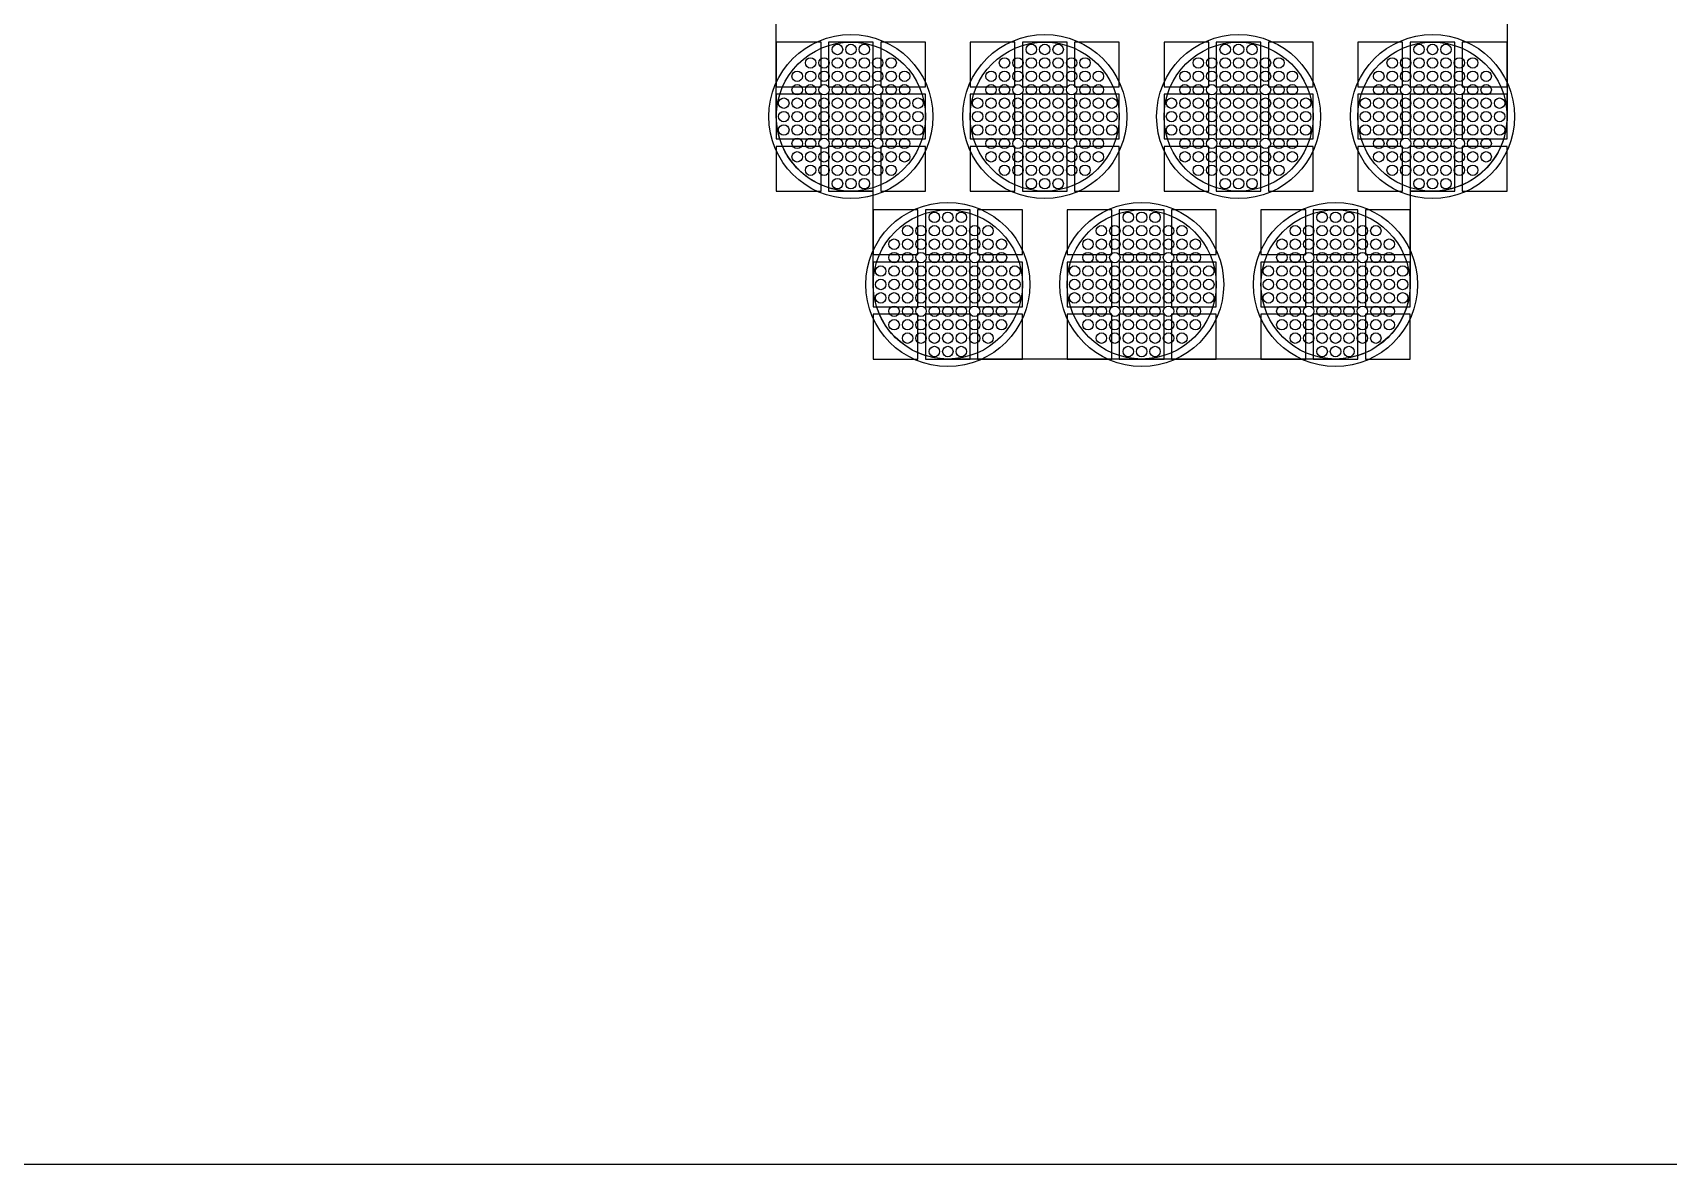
# Model space of a CAD drawing. Extents: x -49 to 54, y -38 to 38.
# Drawn here: x 17.05 to 28.02, y -38 to -30.41 of the extents above; entities that cross this region are included whole.
import ezdxf

# ---------------------------------------------------------------- set-up
doc = ezdxf.new("R2010")
doc.units = 0
for name, color, linetype in [('BACK_LAYER', 5, 'CONTINUOUS'), ('COND_LAYER_LOWER_ELECTRODE', 6, 'CONTINUOUS'), ('CONDUCTIVE_LAYER_BACK_LAYER', 2, 'CONTINUOUS'), ('EMITTER', 3, 'CONTINUOUS'), ('LOWER_ELECTRODE', 1, 'CONTINUOUS'), ('OUTLINE', 7, 'CONTINUOUS')]:
    doc.layers.add(name, color=color, linetype=linetype)

msp = doc.modelspace()

# ---------------------------------------------------------------- linework, layer by layer
at = {"layer": 'BACK_LAYER'}
for points in [[(22.038, -30.773), (22.338, -30.773), (22.338, -30.473), (22.038, -30.473)], [(22.388, -30.773), (22.688, -30.773), (22.688, -30.473), (22.388, -30.473)], [(22.738, -30.773), (23.038, -30.773), (23.038, -30.473), (22.738, -30.473)], [(23.338, -30.773), (23.638, -30.773), (23.638, -30.473), (23.338, -30.473)], [(23.688, -30.773), (23.988, -30.773), (23.988, -30.473), (23.688, -30.473)], [(24.038, -30.773), (24.338, -30.773), (24.338, -30.473), (24.038, -30.473)], [(24.638, -30.773), (24.938, -30.773), (24.938, -30.473), (24.638, -30.473)], [(24.988, -30.773), (25.288, -30.773), (25.288, -30.473), (24.988, -30.473)], [(25.338, -30.773), (25.638, -30.773), (25.638, -30.473), (25.338, -30.473)], [(25.938, -30.773), (26.238, -30.773), (26.238, -30.473), (25.938, -30.473)], [(26.288, -30.773), (26.588, -30.773), (26.588, -30.473), (26.288, -30.473)], [(26.638, -30.773), (26.938, -30.773), (26.938, -30.473), (26.638, -30.473)], [(22.038, -31.123), (22.338, -31.123), (22.338, -30.823), (22.038, -30.823)], [(22.388, -31.123), (22.688, -31.123), (22.688, -30.823), (22.388, -30.823)], [(22.738, -31.123), (23.038, -31.123), (23.038, -30.823), (22.738, -30.823)], [(23.338, -31.123), (23.638, -31.123), (23.638, -30.823), (23.338, -30.823)], [(23.688, -31.123), (23.988, -31.123), (23.988, -30.823), (23.688, -30.823)], [(24.038, -31.123), (24.338, -31.123), (24.338, -30.823), (24.038, -30.823)], [(24.638, -31.123), (24.938, -31.123), (24.938, -30.823), (24.638, -30.823)], [(24.988, -31.123), (25.288, -31.123), (25.288, -30.823), (24.988, -30.823)], [(25.338, -31.123), (25.638, -31.123), (25.638, -30.823), (25.338, -30.823)], [(25.938, -31.123), (26.238, -31.123), (26.238, -30.823), (25.938, -30.823)], [(26.288, -31.123), (26.588, -31.123), (26.588, -30.823), (26.288, -30.823)], [(26.638, -31.123), (26.938, -31.123), (26.938, -30.823), (26.638, -30.823)], [(22.038, -31.473), (22.338, -31.473), (22.338, -31.173), (22.038, -31.173)], [(22.388, -31.473), (22.688, -31.473), (22.688, -31.173), (22.388, -31.173)], [(22.738, -31.473), (23.038, -31.473), (23.038, -31.173), (22.738, -31.173)], [(23.338, -31.473), (23.638, -31.473), (23.638, -31.173), (23.338, -31.173)], [(23.688, -31.473), (23.988, -31.473), (23.988, -31.173), (23.688, -31.173)], [(24.038, -31.473), (24.338, -31.473), (24.338, -31.173), (24.038, -31.173)], [(24.638, -31.473), (24.938, -31.473), (24.938, -31.173), (24.638, -31.173)], [(24.988, -31.473), (25.288, -31.473), (25.288, -31.173), (24.988, -31.173)], [(25.338, -31.473), (25.638, -31.473), (25.638, -31.173), (25.338, -31.173)], [(25.938, -31.473), (26.238, -31.473), (26.238, -31.173), (25.938, -31.173)], [(26.288, -31.473), (26.588, -31.473), (26.588, -31.173), (26.288, -31.173)], [(26.638, -31.473), (26.938, -31.473), (26.938, -31.173), (26.638, -31.173)], [(22.688, -31.899), (22.988, -31.899), (22.988, -31.599), (22.688, -31.599)], [(23.038, -31.899), (23.338, -31.899), (23.338, -31.599), (23.038, -31.599)], [(23.388, -31.899), (23.688, -31.899), (23.688, -31.599), (23.388, -31.599)], [(23.988, -31.899), (24.288, -31.899), (24.288, -31.599), (23.988, -31.599)], [(24.338, -31.899), (24.638, -31.899), (24.638, -31.599), (24.338, -31.599)], [(24.688, -31.899), (24.988, -31.899), (24.988, -31.599), (24.688, -31.599)], [(25.288, -31.899), (25.588, -31.899), (25.588, -31.599), (25.288, -31.599)], [(25.638, -31.899), (25.938, -31.899), (25.938, -31.599), (25.638, -31.599)], [(25.988, -31.899), (26.288, -31.899), (26.288, -31.599), (25.988, -31.599)], [(22.688, -32.249), (22.988, -32.249), (22.988, -31.949), (22.688, -31.949)], [(23.038, -32.249), (23.338, -32.249), (23.338, -31.949), (23.038, -31.949)], [(23.388, -32.249), (23.688, -32.249), (23.688, -31.949), (23.388, -31.949)], [(23.988, -32.249), (24.288, -32.249), (24.288, -31.949), (23.988, -31.949)], [(24.338, -32.249), (24.638, -32.249), (24.638, -31.949), (24.338, -31.949)], [(24.688, -32.249), (24.988, -32.249), (24.988, -31.949), (24.688, -31.949)], [(25.288, -32.249), (25.588, -32.249), (25.588, -31.949), (25.288, -31.949)], [(25.638, -32.249), (25.938, -32.249), (25.938, -31.949), (25.638, -31.949)], [(25.988, -32.249), (26.288, -32.249), (26.288, -31.949), (25.988, -31.949)], [(22.688, -32.599), (22.988, -32.599), (22.988, -32.299), (22.688, -32.299)], [(23.038, -32.599), (23.338, -32.599), (23.338, -32.299), (23.038, -32.299)], [(23.388, -32.599), (23.688, -32.599), (23.688, -32.299), (23.388, -32.299)], [(23.988, -32.599), (24.288, -32.599), (24.288, -32.299), (23.988, -32.299)], [(24.338, -32.599), (24.638, -32.599), (24.638, -32.299), (24.338, -32.299)], [(24.688, -32.599), (24.988, -32.599), (24.988, -32.299), (24.688, -32.299)], [(25.288, -32.599), (25.588, -32.599), (25.588, -32.299), (25.288, -32.299)], [(25.638, -32.599), (25.938, -32.599), (25.938, -32.299), (25.638, -32.299)], [(25.988, -32.599), (26.288, -32.599), (26.288, -32.299), (25.988, -32.299)]]:
    msp.add_lwpolyline(points, close=True, dxfattribs=at)
at = {"layer": 'COND_LAYER_LOWER_ELECTRODE'}
for centre in [(22.538, -30.973), (23.838, -30.973), (25.138, -30.973), (26.438, -30.973), (23.188, -32.099), (24.488, -32.099), (25.788, -32.099)]:
    msp.add_circle(centre, 0.55, dxfattribs=at)
at = {"layer": 'CONDUCTIVE_LAYER_BACK_LAYER'}
msp.add_lwpolyline([(26.938, -30.348), (26.938, -30.973), (26.938, -30.993), (26.937, -31.013), (26.935, -31.033), (26.932, -31.053), (26.929, -31.072), (26.924, -31.092), (26.919, -31.111), (26.913, -31.13), (26.907, -31.149), (26.899, -31.167), (26.891, -31.185), (26.883, -31.203), (26.873, -31.221), (26.863, -31.238), (26.852, -31.254), (26.841, -31.271), (26.828, -31.286), (26.816, -31.302), (26.802, -31.316), (26.788, -31.331), (26.774, -31.344), (26.759, -31.357), (26.743, -31.37), (26.727, -31.381), (26.711, -31.393), (26.694, -31.403), (26.677, -31.413), (26.659, -31.422), (26.641, -31.431), (26.623, -31.438), (26.604, -31.445), (26.585, -31.451), (26.566, -31.457), (26.547, -31.462), (26.527, -31.466), (26.508, -31.469), (26.488, -31.471), (26.468, -31.473), (26.448, -31.473), (26.288, -31.473), (26.288, -32.099), (26.288, -32.119), (26.287, -32.139), (26.285, -32.159), (26.282, -32.179), (26.279, -32.198), (26.274, -32.217), (26.269, -32.237), (26.263, -32.256), (26.257, -32.274), (26.249, -32.293), (26.241, -32.311), (26.233, -32.329), (26.223, -32.346), (26.213, -32.364), (26.202, -32.38), (26.191, -32.396), (26.178, -32.412), (26.166, -32.427), (26.152, -32.442), (26.138, -32.456), (26.124, -32.47), (26.109, -32.483), (26.093, -32.495), (26.077, -32.507), (26.061, -32.518), (26.044, -32.529), (26.027, -32.539), (26.009, -32.548), (25.991, -32.556), (25.973, -32.564), (25.954, -32.571), (25.935, -32.577), (25.916, -32.583), (25.897, -32.587), (25.877, -32.591), (25.858, -32.594), (25.838, -32.597), (25.818, -32.598), (25.798, -32.599), (23.178, -32.599), (23.159, -32.598), (23.139, -32.597), (23.119, -32.594), (23.099, -32.591), (23.08, -32.587), (23.061, -32.583), (23.041, -32.577), (23.023, -32.571), (23.004, -32.564), (22.986, -32.556), (22.968, -32.548), (22.95, -32.539), (22.933, -32.529), (22.916, -32.518), (22.899, -32.507), (22.883, -32.495), (22.868, -32.483), (22.853, -32.47), (22.838, -32.456), (22.824, -32.442), (22.811, -32.427), (22.798, -32.412), (22.786, -32.396), (22.775, -32.38), (22.764, -32.364), (22.754, -32.346), (22.744, -32.329), (22.735, -32.311), (22.727, -32.293), (22.72, -32.274), (22.713, -32.256), (22.708, -32.237), (22.703, -32.217), (22.698, -32.198), (22.695, -32.179), (22.692, -32.159), (22.69, -32.139), (22.689, -32.119), (22.688, -32.099), (22.688, -31.473), (22.528, -31.473), (22.509, -31.473), (22.489, -31.471), (22.469, -31.469), (22.449, -31.466), (22.43, -31.462), (22.411, -31.457), (22.391, -31.451), (22.373, -31.445), (22.354, -31.438), (22.336, -31.431), (22.318, -31.422), (22.3, -31.413), (22.283, -31.403), (22.266, -31.393), (22.249, -31.381), (22.233, -31.37), (22.218, -31.357), (22.203, -31.344), (22.188, -31.331), (22.174, -31.316), (22.161, -31.302), (22.148, -31.286), (22.136, -31.271), (22.125, -31.254), (22.114, -31.238), (22.104, -31.221), (22.094, -31.203), (22.085, -31.185), (22.077, -31.167), (22.07, -31.149), (22.063, -31.13), (22.058, -31.111), (22.053, -31.092), (22.048, -31.072), (22.045, -31.053), (22.042, -31.033), (22.04, -31.013), (22.039, -30.993), (22.038, -30.973), (22.038, -30.348)], dxfattribs=at)
at = {"layer": 'EMITTER'}
for centre in [(22.538, -30.973), (23.838, -30.973), (25.138, -30.973), (26.438, -30.973), (23.188, -32.099), (24.488, -32.099), (25.788, -32.099)]:
    msp.add_circle(centre, 0.5, dxfattribs=at)
at = {"layer": 'LOWER_ELECTRODE'}
for centre in [(22.448, -30.523), (22.538, -30.523), (22.628, -30.523), (23.748, -30.523), (23.838, -30.523), (23.928, -30.523), (25.048, -30.523), (25.138, -30.523), (25.228, -30.523), (26.348, -30.523), (26.438, -30.523), (26.528, -30.523), (22.268, -30.613), (22.358, -30.613), (22.448, -30.613), (22.538, -30.613), (22.628, -30.613), (22.718, -30.613), (22.808, -30.613), (23.568, -30.613), (23.658, -30.613), (23.748, -30.613), (23.838, -30.613), (23.928, -30.613), (24.018, -30.613), (24.108, -30.613), (24.868, -30.613), (24.958, -30.613), (25.048, -30.613), (25.138, -30.613), (25.228, -30.613), (25.318, -30.613), (25.408, -30.613), (26.168, -30.613), (26.258, -30.613), (26.348, -30.613), (26.438, -30.613), (26.528, -30.613), (26.618, -30.613), (26.708, -30.613), (22.178, -30.703), (22.268, -30.703), (22.358, -30.703), (22.448, -30.703), (22.538, -30.703), (22.628, -30.703), (22.718, -30.703), (22.808, -30.703), (22.898, -30.703), (23.478, -30.703), (23.568, -30.703), (23.658, -30.703), (23.748, -30.703), (23.838, -30.703), (23.928, -30.703), (24.018, -30.703), (24.108, -30.703), (24.198, -30.703), (24.778, -30.703), (24.868, -30.703), (24.958, -30.703), (25.048, -30.703), (25.138, -30.703), (25.228, -30.703), (25.318, -30.703), (25.408, -30.703), (25.498, -30.703), (26.078, -30.703), (26.168, -30.703), (26.258, -30.703), (26.348, -30.703), (26.438, -30.703), (26.528, -30.703), (26.618, -30.703), (26.708, -30.703), (26.798, -30.703), (22.178, -30.793), (22.268, -30.793), (22.358, -30.793), (22.448, -30.793), (22.538, -30.793), (22.628, -30.793), (22.718, -30.793), (22.808, -30.793), (22.898, -30.793), (23.478, -30.793), (23.568, -30.793), (23.658, -30.793), (23.748, -30.793), (23.838, -30.793), (23.928, -30.793), (24.018, -30.793), (24.108, -30.793), (24.198, -30.793), (24.778, -30.793), (24.868, -30.793), (24.958, -30.793), (25.048, -30.793), (25.138, -30.793), (25.228, -30.793), (25.318, -30.793), (25.408, -30.793), (25.498, -30.793), (26.078, -30.793), (26.168, -30.793), (26.258, -30.793), (26.348, -30.793), (26.438, -30.793), (26.528, -30.793), (26.618, -30.793), (26.708, -30.793), (26.798, -30.793), (22.088, -30.883), (22.178, -30.883), (22.268, -30.883), (22.358, -30.883), (22.448, -30.883), (22.538, -30.883), (22.628, -30.883), (22.718, -30.883), (22.808, -30.883), (22.898, -30.883), (22.988, -30.883), (23.388, -30.883), (23.478, -30.883), (23.568, -30.883), (23.658, -30.883), (23.748, -30.883), (23.838, -30.883), (23.928, -30.883), (24.018, -30.883), (24.108, -30.883), (24.198, -30.883), (24.288, -30.883), (24.688, -30.883), (24.778, -30.883), (24.868, -30.883), (24.958, -30.883), (25.048, -30.883), (25.138, -30.883), (25.228, -30.883), (25.318, -30.883), (25.408, -30.883), (25.498, -30.883), (25.588, -30.883), (25.988, -30.883), (26.078, -30.883), (26.168, -30.883), (26.258, -30.883), (26.348, -30.883), (26.438, -30.883), (26.528, -30.883), (26.618, -30.883), (26.708, -30.883), (26.798, -30.883), (26.888, -30.883), (22.088, -30.973), (22.088, -31.063), (22.178, -30.973), (22.178, -31.063), (22.268, -30.973), (22.268, -31.063), (22.358, -30.973), (22.358, -31.063), (22.448, -30.973), (22.448, -31.063), (22.538, -30.973), (22.538, -31.063), (22.628, -30.973), (22.628, -31.063), (22.718, -30.973), (22.718, -31.063), (22.808, -30.973), (22.808, -31.063), (22.898, -30.973), (22.898, -31.063), (22.988, -30.973), (22.988, -31.063), (23.388, -30.973), (23.388, -31.063), (23.478, -30.973), (23.478, -31.063), (23.568, -30.973), (23.568, -31.063), (23.658, -30.973), (23.658, -31.063), (23.748, -30.973), (23.748, -31.063), (23.838, -30.973), (23.838, -31.063), (23.928, -30.973), (23.928, -31.063), (24.018, -30.973), (24.018, -31.063), (24.108, -30.973), (24.108, -31.063), (24.198, -30.973), (24.198, -31.063), (24.288, -30.973), (24.288, -31.063), (24.688, -30.973), (24.688, -31.063), (24.778, -30.973), (24.778, -31.063), (24.868, -30.973), (24.868, -31.063), (24.958, -30.973), (24.958, -31.063), (25.048, -30.973), (25.048, -31.063), (25.138, -30.973), (25.138, -31.063), (25.228, -30.973), (25.228, -31.063), (25.318, -30.973), (25.318, -31.063), (25.408, -30.973), (25.408, -31.063), (25.498, -30.973), (25.498, -31.063), (25.588, -30.973), (25.588, -31.063), (25.988, -30.973), (25.988, -31.063), (26.078, -30.973), (26.078, -31.063), (26.168, -30.973), (26.168, -31.063), (26.258, -30.973), (26.258, -31.063), (26.348, -30.973), (26.348, -31.063), (26.438, -30.973), (26.438, -31.063), (26.528, -30.973), (26.528, -31.063), (26.618, -30.973), (26.618, -31.063), (26.708, -30.973), (26.708, -31.063), (26.798, -30.973), (26.798, -31.063), (26.888, -30.973), (26.888, -31.063), (22.178, -31.153), (22.268, -31.153), (22.358, -31.153), (22.448, -31.153), (22.538, -31.153), (22.628, -31.153), (22.718, -31.153), (22.808, -31.153), (22.898, -31.153), (23.478, -31.153), (23.568, -31.153), (23.658, -31.153), (23.748, -31.153), (23.838, -31.153), (23.928, -31.153), (24.018, -31.153), (24.108, -31.153), (24.198, -31.153), (24.778, -31.153), (24.868, -31.153), (24.958, -31.153), (25.048, -31.153), (25.138, -31.153), (25.228, -31.153), (25.318, -31.153), (25.408, -31.153), (25.498, -31.153), (26.078, -31.153), (26.168, -31.153), (26.258, -31.153), (26.348, -31.153), (26.438, -31.153), (26.528, -31.153), (26.618, -31.153), (26.708, -31.153), (26.798, -31.153), (22.178, -31.243), (22.268, -31.243), (22.358, -31.243), (22.448, -31.243), (22.538, -31.243), (22.628, -31.243), (22.718, -31.243), (22.808, -31.243), (22.898, -31.243), (23.478, -31.243), (23.568, -31.243), (23.658, -31.243), (23.748, -31.243), (23.838, -31.243), (23.928, -31.243), (24.018, -31.243), (24.108, -31.243), (24.198, -31.243), (24.778, -31.243), (24.868, -31.243), (24.958, -31.243), (25.048, -31.243), (25.138, -31.243), (25.228, -31.243), (25.318, -31.243), (25.408, -31.243), (25.498, -31.243), (26.078, -31.243), (26.168, -31.243), (26.258, -31.243), (26.348, -31.243), (26.438, -31.243), (26.528, -31.243), (26.618, -31.243), (26.708, -31.243), (26.798, -31.243), (22.268, -31.333), (22.358, -31.333), (22.448, -31.333), (22.538, -31.333), (22.628, -31.333), (22.718, -31.333), (22.808, -31.333), (23.568, -31.333), (23.658, -31.333), (23.748, -31.333), (23.838, -31.333), (23.928, -31.333), (24.018, -31.333), (24.108, -31.333), (24.868, -31.333), (24.958, -31.333), (25.048, -31.333), (25.138, -31.333), (25.228, -31.333), (25.318, -31.333), (25.408, -31.333), (26.168, -31.333), (26.258, -31.333), (26.348, -31.333), (26.438, -31.333), (26.528, -31.333), (26.618, -31.333), (26.708, -31.333), (22.448, -31.423), (22.538, -31.423), (22.628, -31.423), (23.748, -31.423), (23.838, -31.423), (23.928, -31.423), (25.048, -31.423), (25.138, -31.423), (25.228, -31.423), (26.348, -31.423), (26.438, -31.423), (26.528, -31.423), (23.098, -31.649), (23.188, -31.649), (23.278, -31.649), (24.398, -31.649), (24.488, -31.649), (24.578, -31.649), (25.698, -31.649), (25.788, -31.649), (25.878, -31.649), (22.828, -31.829), (22.918, -31.739), (22.918, -31.829), (23.008, -31.739), (23.008, -31.829), (23.098, -31.739), (23.098, -31.829), (23.188, -31.739), (23.188, -31.829), (23.278, -31.739), (23.278, -31.829), (23.368, -31.739), (23.368, -31.829), (23.458, -31.739), (23.458, -31.829), (23.548, -31.829), (24.128, -31.829), (24.218, -31.739), (24.218, -31.829), (24.308, -31.739), (24.308, -31.829), (24.398, -31.739), (24.398, -31.829), (24.488, -31.739), (24.488, -31.829), (24.578, -31.739), (24.578, -31.829), (24.668, -31.739), (24.668, -31.829), (24.758, -31.739), (24.758, -31.829), (24.848, -31.829), (25.428, -31.829), (25.518, -31.739), (25.518, -31.829), (25.608, -31.739), (25.608, -31.829), (25.698, -31.739), (25.698, -31.829), (25.788, -31.739), (25.788, -31.829), (25.878, -31.739), (25.878, -31.829), (25.968, -31.739), (25.968, -31.829), (26.058, -31.739), (26.058, -31.829), (26.148, -31.829), (22.828, -31.919), (22.918, -31.919), (23.008, -31.919), (23.098, -31.919), (23.188, -31.919), (23.278, -31.919), (23.368, -31.919), (23.458, -31.919), (23.548, -31.919), (24.128, -31.919), (24.218, -31.919), (24.308, -31.919), (24.398, -31.919), (24.488, -31.919), (24.578, -31.919), (24.668, -31.919), (24.758, -31.919), (24.848, -31.919), (25.428, -31.919), (25.518, -31.919), (25.608, -31.919), (25.698, -31.919), (25.788, -31.919), (25.878, -31.919), (25.968, -31.919), (26.058, -31.919), (26.148, -31.919), (22.738, -32.009), (22.828, -32.009), (22.918, -32.009), (23.008, -32.009), (23.098, -32.009), (23.188, -32.009), (23.278, -32.009), (23.368, -32.009), (23.458, -32.009), (23.548, -32.009), (23.638, -32.009), (24.038, -32.009), (24.128, -32.009), (24.218, -32.009), (24.308, -32.009), (24.398, -32.009), (24.488, -32.009), (24.578, -32.009), (24.668, -32.009), (24.758, -32.009), (24.848, -32.009), (24.938, -32.009), (25.338, -32.009), (25.428, -32.009), (25.518, -32.009), (25.608, -32.009), (25.698, -32.009), (25.788, -32.009), (25.878, -32.009), (25.968, -32.009), (26.058, -32.009), (26.148, -32.009), (26.238, -32.009), (22.738, -32.099), (22.828, -32.099), (22.918, -32.099), (23.008, -32.099), (23.098, -32.099), (23.188, -32.099), (23.278, -32.099), (23.368, -32.099), (23.458, -32.099), (23.548, -32.099), (23.638, -32.099), (24.038, -32.099), (24.128, -32.099), (24.218, -32.099), (24.308, -32.099), (24.398, -32.099), (24.488, -32.099), (24.578, -32.099), (24.668, -32.099), (24.758, -32.099), (24.848, -32.099), (24.938, -32.099), (25.338, -32.099), (25.428, -32.099), (25.518, -32.099), (25.608, -32.099), (25.698, -32.099), (25.788, -32.099), (25.878, -32.099), (25.968, -32.099), (26.058, -32.099), (26.148, -32.099), (26.238, -32.099), (22.738, -32.189), (22.828, -32.189), (22.828, -32.279), (22.918, -32.189), (22.918, -32.279), (23.008, -32.189), (23.008, -32.279), (23.098, -32.189), (23.098, -32.279), (23.188, -32.189), (23.188, -32.279), (23.278, -32.189), (23.278, -32.279), (23.368, -32.189), (23.368, -32.279), (23.458, -32.189), (23.458, -32.279), (23.548, -32.189), (23.548, -32.279), (23.638, -32.189), (24.038, -32.189), (24.128, -32.189), (24.128, -32.279), (24.218, -32.189), (24.218, -32.279), (24.308, -32.189), (24.308, -32.279), (24.398, -32.189), (24.398, -32.279), (24.488, -32.189), (24.488, -32.279), (24.578, -32.189), (24.578, -32.279), (24.668, -32.189), (24.668, -32.279), (24.758, -32.189), (24.758, -32.279), (24.848, -32.189), (24.848, -32.279), (24.938, -32.189), (25.338, -32.189), (25.428, -32.189), (25.428, -32.279), (25.518, -32.189), (25.518, -32.279), (25.608, -32.189), (25.608, -32.279), (25.698, -32.189), (25.698, -32.279), (25.788, -32.189), (25.788, -32.279), (25.878, -32.189), (25.878, -32.279), (25.968, -32.189), (25.968, -32.279), (26.058, -32.189), (26.058, -32.279), (26.148, -32.189), (26.148, -32.279), (26.238, -32.189), (22.828, -32.369), (22.918, -32.369), (23.008, -32.369), (23.098, -32.369), (23.188, -32.369), (23.278, -32.369), (23.368, -32.369), (23.458, -32.369), (23.548, -32.369), (24.128, -32.369), (24.218, -32.369), (24.308, -32.369), (24.398, -32.369), (24.488, -32.369), (24.578, -32.369), (24.668, -32.369), (24.758, -32.369), (24.848, -32.369), (25.428, -32.369), (25.518, -32.369), (25.608, -32.369), (25.698, -32.369), (25.788, -32.369), (25.878, -32.369), (25.968, -32.369), (26.058, -32.369), (26.148, -32.369), (22.918, -32.459), (23.008, -32.459), (23.098, -32.459), (23.188, -32.459), (23.278, -32.459), (23.368, -32.459), (23.458, -32.459), (24.218, -32.459), (24.308, -32.459), (24.398, -32.459), (24.488, -32.459), (24.578, -32.459), (24.668, -32.459), (24.758, -32.459), (25.518, -32.459), (25.608, -32.459), (25.698, -32.459), (25.788, -32.459), (25.878, -32.459), (25.968, -32.459), (26.058, -32.459), (23.098, -32.549), (23.188, -32.549), (23.278, -32.549), (24.398, -32.549), (24.488, -32.549), (24.578, -32.549), (25.698, -32.549), (25.788, -32.549), (25.878, -32.549)]:
    msp.add_circle(centre, 0.035, dxfattribs=at)
at = {"layer": 'OUTLINE'}
msp.add_lwpolyline([(-49.4, -36.45, -0.414214), (-47.85, -38), (52.85, -38, -0.414214), (54.4, -36.45), (54.4, -28), (51.4, -28), (51.4, 28), (54.4, 28), (54.4, 36.45, -0.414214), (52.85, 38), (-47.85, 38, -0.414214), (-49.4, 36.45)], format="xyb", close=True, dxfattribs=at)

doc.saveas('drawing.dxf')
